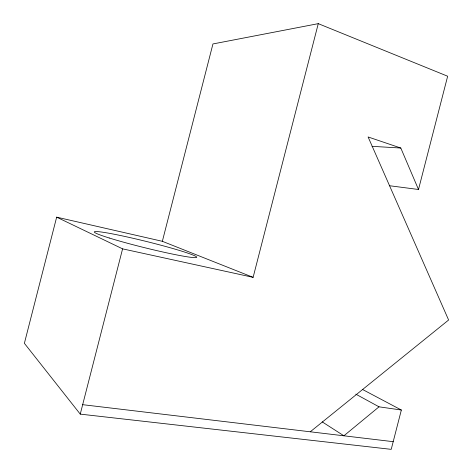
<?xml version="1.0" encoding="UTF-8"?>
<svg xmlns="http://www.w3.org/2000/svg" width="473" height="473" viewBox="0 0 473 473"><rect width="100%" height="100%" fill="white"/><g stroke="black" fill="none" stroke-linecap="round" stroke-linejoin="round"><path stroke-width="0.71" d="M389.273 185.7L418.499 189.49L447.653 76.224L318.27 23.65L253.12 277.344L162.351 241.307L56.659 217.154L24.383 343.321L80.25 414.123L391.224 449.35L401.352 410.026L362.874 389.651M80.25 414.123L122.59 248.857L56.659 217.154M162.351 241.307L212.945 43.948L318.27 23.65M401.352 410.026L379.021 406.821L343.895 435.799L322.196 421.869M310.258 431.79L448.617 320.014L368.106 136.963L400.808 148.037L418.499 189.49M372.05 146.328L400.808 148.037M82.669 404.675L393.205 441.676M122.59 248.857L253.12 277.344M355.779 394.139L379.021 406.821M109.233 237.996A52.775 3.234 13.9 0 0 194.829 257.643A52.775 3.234 13.9 0 0 131.813 238.002A52.775 3.234 13.9 0 0 109.233 237.996"/></g></svg>
